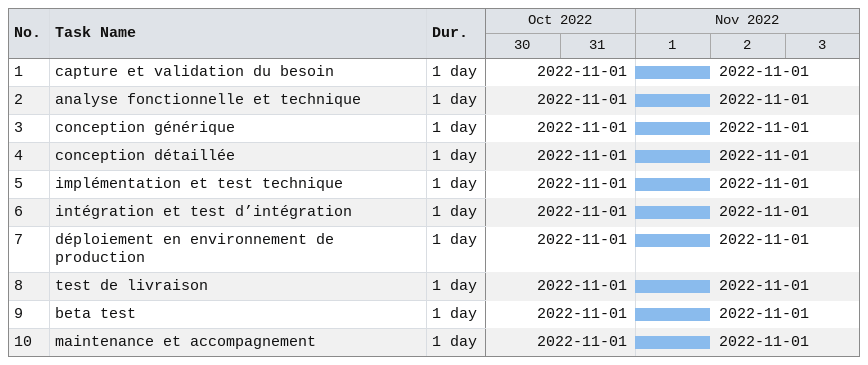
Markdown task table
| ID | Task | Duration | Start | Finish |
|---|---|---|---|---|
| 1 | capture et validation du besoin | 1d | 2022-11-01 | 2022-11-01 |
| 2 | analyse fonctionnelle et technique | 1d | 2022-11-01 | 2022-11-01 |
| 3 | conception générique | 1d | 2022-11-01 | 2022-11-01 |
| 4 | conception détaillée | 1d | 2022-11-01 | 2022-11-01 |
| 5 | implémentation et test technique | 1d | 2022-11-01 | 2022-11-01 |
| 6 | intégration et test d’intégration | 1d | 2022-11-01 | 2022-11-01 |
| 7 | déploiement en environnement de production | 1d | 2022-11-01 | 2022-11-01 |
| 8 | test de livraison | 1d | 2022-11-01 | 2022-11-01 |
| 9 | beta test | 1d | 2022-11-01 | 2022-11-01 |
| 10 | maintenance et accompagnement | 1d | 2022-11-01 | 2022-11-01 |
